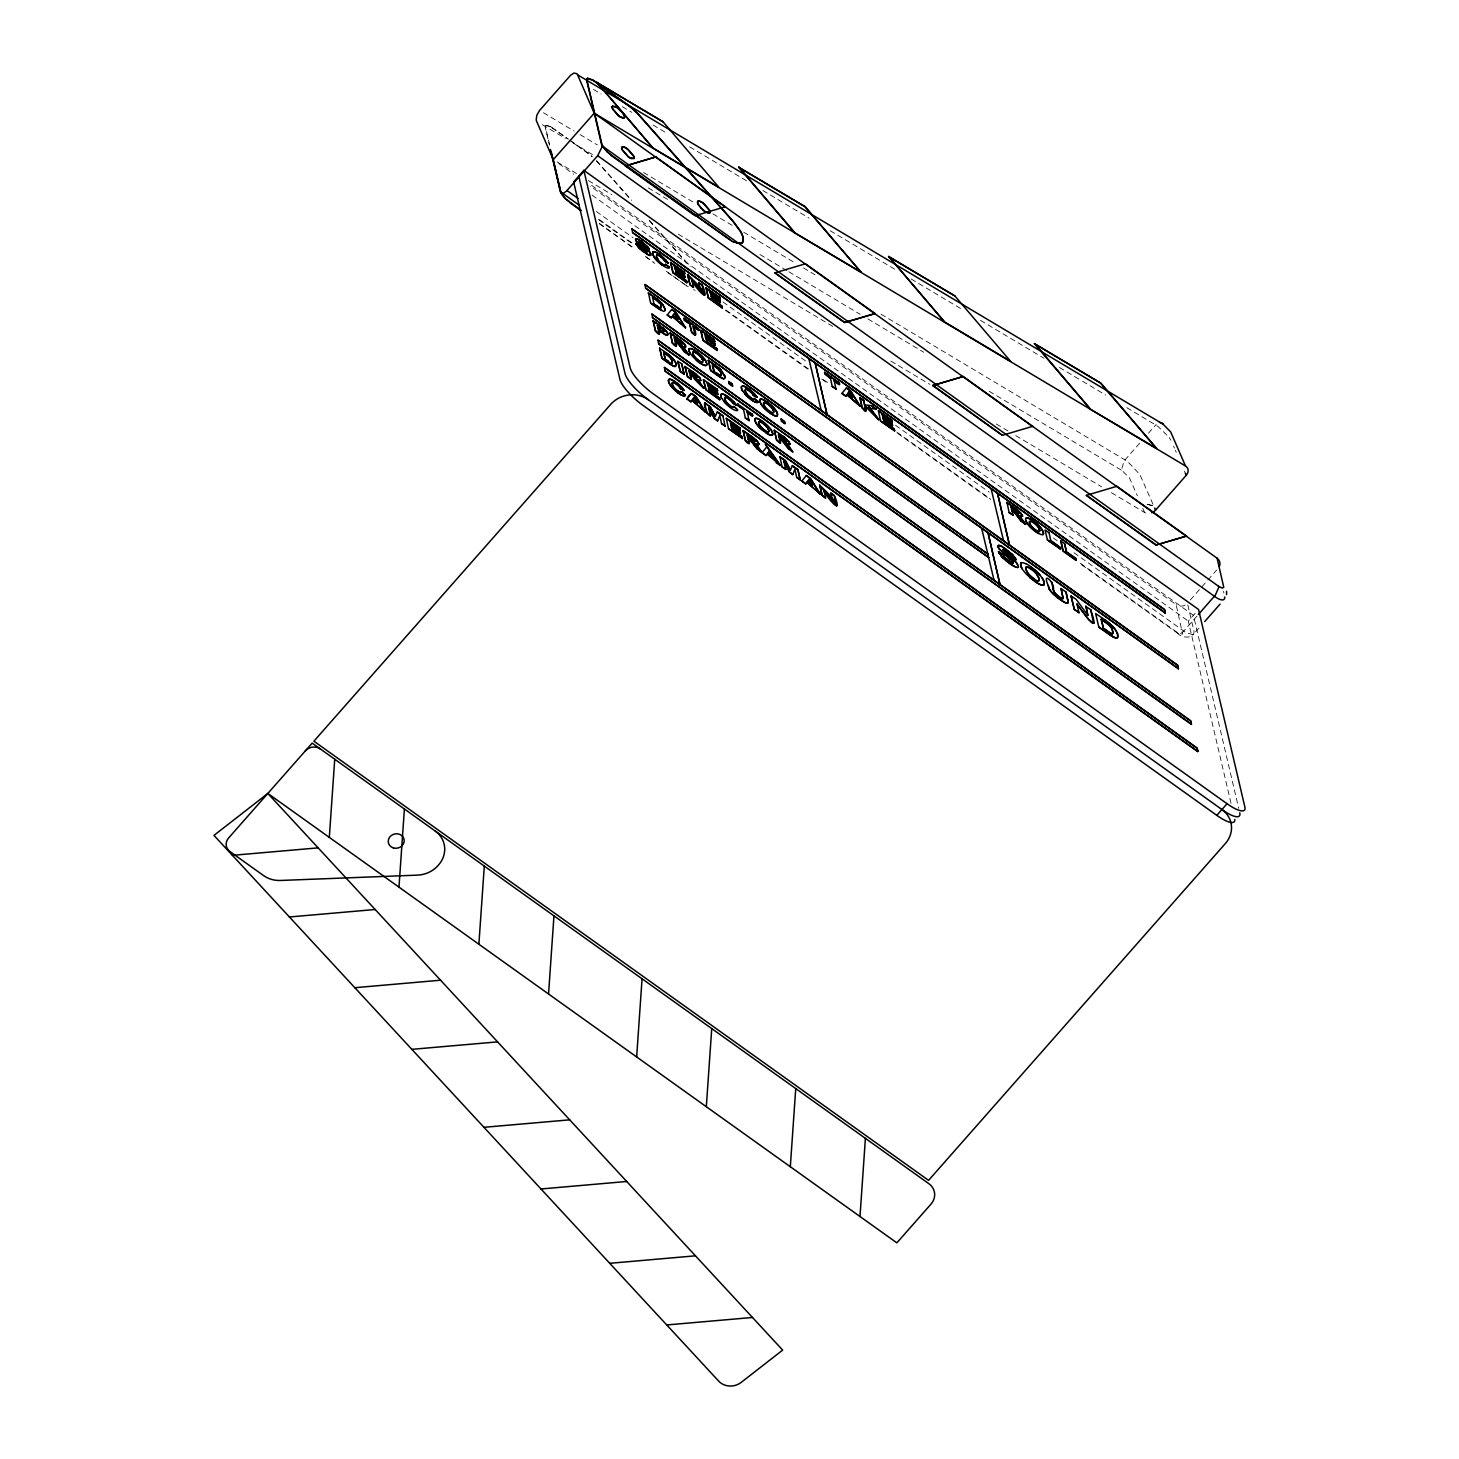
<?xml version="1.0" encoding="UTF-8"?>
<svg xmlns="http://www.w3.org/2000/svg" width="1459" height="1459" viewBox="0 0 1459 1459"><rect width="100%" height="100%" fill="white"/><g stroke="black" fill="none" stroke-linecap="round" stroke-linejoin="round"><path stroke-width="0.75" stroke-dasharray="5 3.75" d="M545.812 125.456L545.283 126.258A16.359 4.413 41.4 0 0 545.319 127.59L549.441 145.116M1139.661 443.189L1124.141 460.916L1121.697 468.996A12.11 5.8 -57.4 0 0 1122.08 470.6L1129.43 477.841L1137.345 495.768M1148.434 433.232L1156.203 424.441M1190.343 599.923L1206.429 581.667M1207.888 580.007L1216.66 570.05M1231.031 803.271L1188.301 621.096L1195.979 612.379M1196.891 616.209L1182.775 632.13L1178.653 634.008L1078.967 562.864M1198.933 628.099L1192.951 634.72L1185.93 632.586L1073.605 552.45M545.94 125.456L550.9 126.641M546.323 125.346L551.648 127.115M1147.121 504.303L1153.722 505.963L1139.898 474.558L1127.497 461.409L878.519 312.7M1147.923 504.413L1153.722 505.963M693.517 289.703L695.159 290.268M593.375 89.4L601.09 93.996M622.264 106.635L631.893 112.379M653.085 125.018L666.562 133.061M689.669 146.848L747.446 181.317M762.856 190.527L809.07 218.102M830.262 230.741L897.668 270.955M911.146 278.997L961.226 308.87M980.484 320.36L1044.042 358.294M1059.435 367.486L1080.627 380.124M1082.56 381.273L1105.667 395.061M1126.84 407.699L1157.917 426.356L1169.024 437.299M543.423 112.744L574.226 131.128M580.007 134.575L597.351 144.915M643.565 172.509L695.56 203.53M712.904 213.871L732.163 225.361M743.707 232.255L795.702 263.277M803.417 267.872L814.961 274.766M542.401 124.708L565.508 138.496M573.223 143.091L592.482 154.581M648.325 187.919L667.584 199.409M760.03 254.559L786.985 270.644M788.918 271.793L860.172 314.323M867.868 318.919L923.729 352.239M989.202 391.304L1122.08 470.6M557.174 161.985L576.688 173.621M588.415 180.606L611.832 194.594M678.18 234.169L834.293 327.327M890.884 361.103L929.912 384.392M996.26 423.967L1007.968 430.952M1015.774 435.621L1101.654 486.85M1111.411 492.668L1144.586 512.474A8.079 6.401 -27.3 0 0 1147.084 513.331M686.314 285.818L688.32 286.785M551.466 127.298L568.299 138.988M686.478 285.617L665.979 271.338M1080.335 563.21L1177.905 632.914L1182.647 634.209L1176.155 604.664L590.348 186.15M570.068 140.246L585.989 151.627A22.377 6.037 41.4 0 1 592.208 156.605M552.195 127.808L568.116 139.17M569.885 140.447L585.807 151.809A22.377 6.037 41.4 0 1 592.044 156.806M591.697 185.402L1193.426 615.297L1238.727 808.432M558.833 163.627L573.679 174.223M592.135 195.178L1188.301 621.096M596.366 211.519L633.078 237.744M723.026 301.995L805.623 361.011M895.552 425.262L989.166 492.139M1053.416 538.043L1057.082 540.651M599.43 219.634L632.476 243.252M726.09 310.129L808.687 369.127M823.368 379.632L828.876 383.553M896.793 432.083L990.406 498.96M598.372 219.525L633.315 244.474M725.287 310.183L810.602 371.133M821.727 379.085L827.289 383.06M897.759 433.396L990.424 499.598M599.521 223.537L634.683 248.668M645.79 256.602L653.194 261.89M666.143 271.137L684.654 284.359M599.339 223.738L634.519 248.851M645.607 256.784L654.872 263.404M596.585 160.745L631.437 200.011M596.403 160.946L631.273 200.211M649.529 220.491L690.235 266.578M649.364 220.692L688.557 265.064M1169.224 437.591L1170.92 440.235M1173.565 446.089L1174.459 448.168M1175.37 450.266L1176.282 452.345M1184.416 471.129L1185.328 473.208M1142.762 508.297L1144.586 512.474M1223.499 591.333L1223.919 593.083M1187.827 605.011L1194.046 631.455C1194.538 639.06 1181.425 638.112 1178.088 633.662A12.274 4.195 -54.5 0 1 1177.614 632.714M549.605 144.915L545.502 127.407A16.359 4.413 41.4 0 1 545.447 126.076M1185.109 605.066A8.043 7.24 -13.2 0 1 1176.155 604.664"/><path stroke-width="1.5" d="M1068.17 601.91L1068.006 601.947A62.263 16.797 41.4 0 0 1067.678 599.977M673.949 387.602L672.325 384.629A22.213 6 41.4 0 1 672.143 383.936L672.508 382.386L672.088 383.206M725.032 400.131L724.795 399.438A22.213 6 41.4 0 1 724.612 398.726L725.251 397.067M725.907 401.736L724.959 399.237A22.213 6 41.4 0 1 724.776 398.544L725.506 397.067A5.526 1.495 41.4 0 1 729.573 399.31A5.526 1.495 41.4 0 1 733.202 403.286L736.485 405.219L733.075 403.213M745.202 389.608L745.731 389.006M665.122 309.855L665.067 309.199M676.228 365.461L675.645 362.416M1111.722 625.71L1109.551 623.358A9.684 2.608 41.4 0 0 1109.114 622.993A27.739 7.477 41.4 0 0 1104.846 619.801L1095.636 613.528L1098.809 627.06L1108.111 633.698A20.207 5.453 41.4 0 0 1112.688 636.744A11.654 3.137 41.4 0 0 1115.661 637.984A14.389 3.885 41.4 0 0 1117.63 637.382L1117.576 633.68M1226.6 594.579L1226.563 591.26M685.329 347.625L685.876 346.914M758.716 444.612L758.771 443.7M758.881 444.43L757.768 445.141M1022.577 515.921L1020.68 516.741M661.365 307.211L660.763 308.196A9.812 2.644 41.4 0 1 656.915 305.788M672.034 363.51L671.924 359.808M696.891 377.644L696.946 376.933M1018.747 513.021L1018.491 513.003M1018.838 513.459L1017.944 513.805M702.673 360.245L701.706 357.82A6.292 1.696 41.4 0 0 693.809 351.801A5.909 1.587 41.4 0 0 693.226 351.783L692.678 352.95A17.526 4.724 41.4 0 0 693.007 353.57L693.919 355.996A6.201 1.678 41.4 0 0 698.66 360.683A6.201 1.678 41.4 0 0 702.6 362.215L702.691 362.142M758.607 422.727L759.154 421.56L758.625 422.909A17.526 4.724 41.4 0 0 758.753 423.548M1029.397 522.158L1029.78 521.264A5.909 1.587 41.4 0 1 1030.273 521.282M1030.2 524.675L1029.726 522.942A17.526 4.724 41.4 0 1 1029.598 522.304L1029.434 521.738M1039.556 529.416A17.672 4.76 41.4 0 1 1039.756 530.255L1039.319 531.587A6.201 1.678 41.4 0 1 1035.379 530.055A6.201 1.678 41.4 0 1 1030.674 525.422L1030.656 524.948M329.315 837.375L334.731 759.227M398.982 887.145L404.398 808.997M478.88 944.228L484.297 866.099M548.548 993.998L553.964 915.869M636.653 1056.936L642.069 978.807M706.32 1106.706L711.737 1028.577M790.322 1166.726L795.739 1088.596M859.989 1216.496L865.406 1138.367M652.556 253.009L653.012 251.951A10.414 2.809 41.4 0 1 654.051 251.623A10.231 2.754 41.4 0 1 657.954 253.191L659.249 254.03A14.535 3.921 41.4 0 1 660.599 254.997M668.569 379.924L668.532 380.835M639.097 242.23L640.154 242.012M1002.661 549.66L1013.276 559.654M706.849 364.276L706.484 365.188A10.341 2.79 41.4 0 1 701.779 364.221L699.536 362.762A16.049 4.322 41.4 0 1 698.059 361.686L696.217 360.227M772.413 434.964L772.759 433.56M772.577 414.794A10.341 2.79 41.4 0 0 777.191 415.888L777.592 414.101A20.773 5.599 41.4 0 0 777.355 413.171L777.246 412.842M1043.568 533.629L1043.203 534.541A10.341 2.79 41.4 0 1 1038.662 533.392L1036.437 531.933A16.049 4.322 41.4 0 1 1034.96 530.857L1032.936 529.599A10.414 2.809 41.4 0 1 1026.862 522.887L1026.005 520.407M644.604 251.149L646.921 252.115L645.918 249.927M700.794 380.361L699.408 380.908M1022.595 516.267L1019.841 516.34M692.678 352.64L693.061 351.893A5.909 1.587 41.4 0 1 693.554 351.911M773.325 410.38L772.504 408.392A6.292 1.696 41.4 0 0 764.607 402.392A5.909 1.587 41.4 0 0 764.042 402.356L763.495 403.541M763.568 402.848L763.513 403.724A17.526 4.724 41.4 0 0 763.641 404.344L763.787 404.781M1030.856 525.24A6.201 1.678 41.4 0 0 1035.543 529.854A6.201 1.678 41.4 0 0 1039.483 531.386L1039.775 530.766M1038.042 580.919A7.86 2.116 41.4 0 0 1038.571 580.901L1039.191 578.238L1036.62 573.752A7.933 2.134 41.4 0 0 1032.625 569.977L1032.261 569.703A10.924 2.936 41.4 0 0 1031.148 568.901L1030.437 568.426A8.006 2.152 41.4 0 0 1026.917 566.822A7.696 2.079 41.4 0 0 1026.425 566.876L1025.659 567.642M664.52 311.004L664.939 310.658M1112.342 633.881L1113.071 632.951M675.043 381.565L673.748 380.726A10.231 2.754 41.4 0 0 669.845 379.139A10.414 2.809 41.4 0 0 668.933 379.358L668.368 381.036A21.429 5.781 41.4 0 0 668.55 381.93L668.66 382.24M726.618 395.79L726.199 395.535A10.231 2.754 41.4 0 0 722.296 393.93A10.414 2.809 41.4 0 0 721.384 394.149L720.801 395.571M721.384 394.149L720.837 395.827A21.429 5.781 41.4 0 0 721.02 396.72M681.827 344.36L681.937 344.105M786.109 441.475L784.231 438.484A12.73 3.429 41.4 0 0 783.374 437.846L782.48 437.518M706.557 365.042L706.849 364.039M765.464 432.539L767.689 433.98A10.341 2.79 41.4 0 0 772.303 435.092L772.595 434.454M675.535 366.519L676.228 365.224M1117.849 637.018L1117.813 637.127A14.389 3.885 41.4 0 1 1115.825 637.784A11.654 3.137 41.4 0 1 1112.816 636.452M758.99 423.566L759.847 425.791A6.328 1.714 41.4 0 0 760.54 426.721A6.201 1.678 41.4 0 0 768.528 431.992L768.984 430.861M1038.826 580.773L1039.355 579.077M1111.886 633.899L1113.071 632.203M656.532 255.106L657.261 254.741M653.14 251.842L652.574 253.519A21.429 5.781 41.4 0 0 652.757 254.413M668.404 380.124L668.806 379.468A10.414 2.809 41.4 0 1 669.663 379.34A10.231 2.754 41.4 0 1 673.566 380.908L674.879 381.747A14.535 3.921 41.4 0 1 676.228 382.714L677.432 383.626A9.483 2.553 41.4 0 1 681.554 387.419A9.794 2.644 41.4 0 1 683.797 390.574M1112.615 633.717L1113.016 631.893M717.664 420.922L714.527 418.35L708.873 407.663L714.345 418.551L717.664 420.922L719.798 415.468L721.548 423.694L725.251 426.028L721.548 423.694M792.802 474.594L789.647 472.023L783.994 461.336L789.483 472.224L792.802 474.594L794.918 469.141L796.687 477.367L800.207 479.883L798 469.543L792.273 465.768L797.836 469.743L800.207 479.883M758.644 422.143L758.862 421.852A5.909 1.587 41.4 0 1 759.464 421.687M764.735 406.167L764.881 406.386A6.201 1.678 41.4 0 0 769.622 411.073A6.201 1.678 41.4 0 0 773.58 412.605L773.835 411.474A17.672 4.76 41.4 0 0 773.653 410.617L773.562 410.398M586.719 79.224L587.558 78.221M742.339 242.887L743.178 237.452A40.414 10.906 41.4 0 0 740.461 231.087L733.184 221.257L637.182 112.854M743.05 242.012L743.269 237.853M700.739 380.525L698.496 380.544M724.521 378.519L724.047 378.793M715.275 416.526L710.387 406.952L704.77 402.939L710.205 407.134L715.275 416.526L717.299 411.894L722.88 415.87L725.087 426.21M790.395 470.199L785.507 460.625L779.726 456.813L785.343 460.807L790.395 470.199L792.438 465.567M721.202 375.419L720.454 375.692M639.097 242.066L640.428 242.158M725.105 378.009L723.865 378.592M741.391 386.69L741.3 387.784A21.429 5.781 41.4 0 0 741.482 388.678L741.701 389.298M773.544 412.642L773.671 411.675M789.72 444.612L787.295 444.065L790.048 443.901L785.051 438.01A26.809 7.24 41.4 0 0 782.006 435.749M685.511 327.691L676.082 312.518L671.778 309.436L667.237 314.962L671.268 317.825L672.362 316.348L685.511 327.691L672.362 316.348M672.854 315.618L674.514 313.338C686.569 328.293 662.951 307.703 677.888 318.901M705.226 411.712C701.159 407.17 693.444 384.173 686.952 398.982L690.964 401.845L692.058 400.368L705.226 411.712L692.058 400.368M692.551 399.62L694.229 397.34C706.284 412.295 682.666 391.705 697.603 402.903M766.613 447.111L762.072 452.655L766.103 455.518L767.179 454.041L780.346 465.385C764.735 442.405 756.236 432.283 780.182 465.585M767.689 453.293L769.349 451.013C781.404 465.968 757.786 445.378 772.723 456.576M847.515 394.076L849.174 391.796L852.548 397.359L847.515 394.076L849.174 391.796M860.172 406.167L850.743 390.994L846.439 387.912L841.898 393.438L845.928 396.301L847.004 394.824L860.172 406.167L847.004 394.824M820.067 493.762L810.657 478.588L806.335 475.506L801.812 481.032L805.824 483.896L806.918 482.418L820.067 493.762L806.918 482.418M807.411 481.671L809.07 479.391C821.125 494.364 797.508 473.756 812.444 484.953M612.525 106.106L612.087 106.762A12.292 3.319 41.4 0 0 612.634 109.078L618.142 115.498A6.511 1.751 41.4 0 0 620.367 117.103L624.142 117.942M634.118 158.502L631.054 158.612M697.931 201.178L697.511 201.834A12.292 3.319 41.4 0 0 698.059 204.169L698.332 204.698M709.603 213.069L710.041 212.412A12.292 3.319 41.4 0 0 709.493 210.078L704.004 203.658A6.511 1.751 41.4 0 0 701.761 202.071L699.499 201.269M686.952 398.982L691.475 393.438M706.648 364.987L706.375 365.297A10.341 2.79 41.4 0 1 701.943 364.02L699.718 362.562A16.049 4.322 41.4 0 1 698.241 361.504L696.381 360.026A10.414 2.809 41.4 0 1 690.308 353.333L689.779 352.33M1043.878 584.895L1044.042 581.339L1042.2 577.709M1219.286 566.639A8.043 7.24 -13.2 0 0 1217.098 558.195L594.214 113.2L577.563 74.81A12.11 5.8 -57.4 0 0 576.761 73.661L573.989 73.059L570.743 75.102L539.575 110.446L536.821 115.225L536.219 119.656A12.11 5.8 -57.4 0 0 536.62 121.261L553.271 159.651L560.894 192.096A12.274 4.195 -54.5 0 0 561.368 193.044L563.557 193.245L566.53 191.038L597.698 155.694L601.91 147.031A12.274 4.195 -54.5 0 0 601.819 145.645L586.773 80.555M652.738 147.815L596.95 82.379L663.079 121.826L718.868 187.281L652.738 147.815L596.95 82.379M553.271 159.651L594.214 113.2L1185.51 466.005A8.079 6.401 -27.3 0 1 1186.258 475.306M583.855 170.338L630.197 367.869A26.791 7.222 41.4 0 0 653.34 393.875L1227.055 803.727A26.791 7.222 41.4 0 0 1244.874 807.028L1198.55 609.479L583.855 170.338L573.624 181.956L619.966 379.486A26.791 7.222 41.4 0 0 643.109 405.474L1216.806 815.344A26.791 7.222 41.4 0 0 1234.788 819.447M663.079 121.826L596.786 82.561M725.524 206.686L695.013 215.75L625.364 165.979L655.857 156.915L725.342 206.886M655.857 156.915L625.364 165.979M631.929 228.935L1164.483 609.716L1165.285 613.127L1164.665 609.534L631.929 228.935L632.568 232.528L1165.285 613.127M632.568 232.528L1165.449 612.926M636.106 244.018L640.683 247.446A3.939 1.058 41.4 0 0 641.468 248.322L643.547 250.091A9.246 2.499 41.4 0 0 644.769 250.948L646.866 251.951M645.589 247.246L649.383 249.598L645.644 246.826M738.765 167.293L805.076 206.558L860.865 272.012L804.912 206.74L738.765 167.293L794.553 232.747L860.865 272.012M644.987 284.56L1177.541 665.359L1178.325 668.751L1177.705 665.158L644.987 284.56L645.607 288.171L1178.325 668.751M665.505 264.316L669.353 267.271L665.505 264.316A6.274 1.696 41.4 0 1 661.967 263.769M645.607 288.171L1178.507 668.569M668.058 263.094L664.647 261.07L668.058 263.094A9.794 2.644 41.4 0 0 665.796 259.903M686.861 282.681L686.459 280.967L676.338 273.727L675.864 270.772L676.502 273.544L686.642 280.785L686.861 282.681L672.982 272.76L670.593 262.602L684.307 272.085C688.666 280.566 658.775 252.991 684.709 273.781M655.182 297.581L648.252 292.931L655 297.764A18.347 4.942 41.4 0 1 658.538 300.426L661.018 302.797M675.462 269.058L684.563 275.569L684.8 277.465L684.399 275.769L675.28 269.258L674.915 266.796M672.982 272.76L670.775 262.401M654.234 298.311L652.392 297.326L655.273 299.077A18 4.851 41.4 0 1 657.298 300.572L657.827 301.028M650.623 303.089L657.754 307.867A15.155 4.085 41.4 0 0 661.201 310.147A15.155 4.085 41.4 0 1 657.59 308.031L650.623 303.089L648.416 292.748M656.751 306.043L653.979 304.074L656.915 305.861M684.545 273.982L684.307 272.085M651.899 314.086L987.925 554.146L651.899 314.086L652.538 317.679L988.728 557.557L652.538 317.679M687.554 274.711C703.22 288.517 710.478 301.666 687.554 274.711L689.943 284.87L693.463 287.387L690.107 284.669L687.736 274.529M659.249 333.819C655.839 321.637 663.863 341.169 655.492 331.138L653.121 320.98L659.213 325.029M704.679 295.083C670.374 252.17 716.296 319.102 702.29 284.924L698.606 282.608L702.126 285.125L704.515 295.283M664.009 330.646L664.046 331.758L662.258 331.284A21.155 5.708 41.4 0 1 659.96 329.698L657.954 328.275L657.444 325.175L658.118 328.074L660.143 329.515M671.778 309.436L675.918 312.7L685.347 327.892M667.237 314.962L671.268 317.825M655.492 331.138L653.285 320.798M674.514 313.338L677.724 319.083M658.027 340.202L1190.58 720.983L1191.383 724.394L1190.745 720.782L658.027 340.202L658.647 343.795L1191.383 724.394M664.684 334.056L664.52 334.257A28.232 7.623 41.4 0 1 661.055 331.886L658.52 329.789M722.26 307.958L721.877 306.262L711.737 299.022L711.263 296.049L711.901 298.821L722.041 306.062L722.26 307.958L708.381 298.037L705.992 287.897L719.706 297.381C724.065 305.861 694.174 278.268 720.108 299.077M658.647 343.795L1191.547 724.193M676.21 345.947C672.471 333.071 681.043 353.279 672.453 343.266L670.246 332.907L677.997 338.452A26.809 7.24 41.4 0 1 681.043 340.713L682.648 342.409M684.034 318.19L698.332 328.713L698.733 330.427L698.496 328.53L684.034 318.19L684.271 320.086L689.615 323.916L691.602 332.36C702.381 344.251 687.736 311.405 695.359 335.041M675.298 366.41L674.496 366.537A8.754 2.353 41.4 0 1 672.271 365.571A15.155 4.085 41.4 0 1 668.842 363.346L661.894 358.385L659.687 348.044L662.058 358.203L669.024 363.163A15.155 4.085 41.4 0 0 672.471 365.443A8.754 2.353 41.4 0 0 674.696 366.391L674.66 366.337M684.271 320.086L689.797 323.716L691.767 332.178L695.524 334.859M710.861 294.353C731.196 306.809 711.773 300.299 710.332 292.074M708.381 298.037L706.174 287.697M677.541 342.008L674.842 340.075L674.24 337.485L677.797 339.71M671.724 363.729A9.812 2.644 41.4 0 1 668.021 361.285L665.249 359.37L663.663 352.622L666.544 354.373M674.842 340.075L674.405 337.303M672.453 343.266L670.246 332.907M681.7 343.485L679.949 341.278L680.605 342.19M665.249 359.37L663.827 352.421M719.944 299.277L719.706 297.381M681.864 345.838A16.961 4.578 41.4 0 1 685.766 350.452L688.849 354.975L685.602 350.652A16.961 4.578 41.4 0 0 681.7 346.038L683.286 346.768M711.08 296.25L720.363 302.56L711.263 296.049M664.41 367.449L1196.982 748.23L1197.948 751.44L1197.146 748.029L664.41 367.449L665.049 371.042L1197.766 751.64M665.049 371.042L1197.948 751.44M688.849 354.975L684.453 351.82L680.386 346.13M677.833 361.321L680.386 371.297L683.979 374.161L680.222 371.48L677.833 361.321L681.754 363.82L684.143 373.978M705.044 334.622L714.837 341.607L705.044 334.622L705.408 337.084L714.691 343.394L705.408 337.084M681.754 363.82L683.979 374.161M703.274 340.385L717.153 350.306L703.092 340.585L700.885 330.226L714.436 339.911L714.673 341.807M705.974 338.597L715.092 345.09L705.974 338.597L706.466 341.552L716.752 348.61L706.466 341.552M685 366.446L687.554 376.404L691.147 379.285L687.39 376.604L685 366.446L692.916 371.79A26.809 7.24 41.4 0 1 695.979 374.051L699.408 377.79M714.436 339.911L700.721 330.427L703.092 340.585M774.93 272.851L844.761 322.421L875.09 313.557L805.423 263.787L774.93 272.851L844.597 322.603L875.09 313.557M692.478 375.364L689.76 373.431L689.159 370.841L692.186 372.683M689.76 373.431L689.341 370.641M691.147 379.285L690.162 375.072L691.074 375.401A6.201 1.678 41.4 0 1 694.484 378.228A21.976 5.927 41.4 0 1 695.159 379.285L703.785 388.313L695.141 379.668A21.976 5.927 41.4 0 0 694.137 378.428M680.441 388.605L684.016 390.428L680.441 388.605A5.526 1.495 41.4 0 0 676.958 384.72A5.526 1.495 41.4 0 0 673.018 382.586M693.444 373.905L693.973 374.27A12.73 3.429 41.4 0 1 694.703 374.817L696.18 376.203M723.336 378.775A8.754 2.353 41.4 0 1 721.074 377.772A15.155 4.085 41.4 0 1 717.664 375.528L710.715 370.586L708.326 360.428L715.257 365.06M681.462 391.65L684.964 394.988L681.462 391.65A6.274 1.696 41.4 0 1 677.943 391.103M714.071 371.571C711.664 355.121 711.244 372.61 717.007 373.358M710.715 370.586L708.49 360.245M703.439 379.632L705.992 389.589L719.725 399.693L705.828 389.772L703.439 379.632L717.171 389.115C721.512 397.596 691.621 370.002 717.554 390.811M694.229 397.34L697.42 403.103M690.964 401.845L687.116 398.781M705.044 411.912L695.797 396.52M708.308 386.088C728.643 398.544 709.238 392.033 707.779 383.826M708.527 387.985L717.81 394.295L708.527 387.985L709.183 390.757L719.323 397.997L719.725 399.693M709.183 390.757L708.709 387.784M717.171 389.115L717.39 391.012M732.564 386.197L729.026 383.681L728.752 381.528L732.272 384.045L732.728 385.997L729.208 383.48L728.752 381.528M719.323 397.997L709.348 390.574M732.272 384.045L728.57 381.729M708.873 407.663C714.874 425.864 702.709 409.049 704.77 402.939M717.299 411.894L722.88 415.87M733.932 406.441L737.433 409.778L733.932 406.441A6.274 1.696 41.4 0 1 730.394 405.894M743.525 409.359L737.999 405.73L737.762 403.833L738.163 405.529L743.525 409.359L745.33 418.003L749.251 420.484L745.33 418.003M726.29 418.314L739.841 427.979L726.29 418.314L728.497 428.654L742.558 438.393L728.497 428.654M730.448 422.691L740.224 429.694L730.448 422.691L730.795 425.153L740.479 433.177L740.078 431.463L730.795 425.153M754.23 398.581L758.078 401.535L754.23 398.581A6.274 1.696 41.4 0 1 750.692 398.033M756.947 397.176L753.373 395.353L756.947 397.176A9.794 2.644 41.4 0 0 754.686 393.966A9.483 2.553 41.4 0 0 750.528 390.173M740.479 433.177L731.196 426.867L740.315 433.359M742.157 436.679L731.853 429.639L742.157 436.679L742.376 438.575M752.625 415.851C738.491 404.325 755.634 421.25 752.224 414.155L737.597 404.015M944.502 321.91L888.713 256.456L954.843 295.922L1010.631 361.376L944.502 321.91L888.713 256.456M752.224 414.155L752.443 416.052M743.069 430.624L751.002 435.967A26.809 7.24 41.4 0 1 754.048 438.229L755.798 440.071L753.884 438.43A26.809 7.24 41.4 0 0 750.82 436.168L743.069 430.624L745.458 440.782C754.048 450.795 745.476 430.587 749.215 443.463M808.778 358.422L821.198 410.453M750.546 439.524L747.847 437.591L747.227 435.001L750.783 437.226M747.847 437.591L747.409 434.818M745.458 440.782L743.251 430.423M751.695 438.211L752.042 438.448A12.73 3.429 41.4 0 1 752.771 438.995L755.105 441.42M755.288 443.718L756.929 444.612M781.112 418.934L784.924 423.602L784.632 421.45L781.112 418.934L781.404 421.086L784.924 423.602M781.404 421.086L785.088 423.42M824.663 372.355L830.244 378.063L824.9 374.252L824.663 372.355L839.126 382.677C842.536 389.772 825.393 372.847 839.527 384.392M758.954 448.223C766.176 457.287 755.014 447.329 753.227 443.445A21.976 5.927 41.4 0 0 752.388 442.405A6.201 1.678 41.4 0 0 748.978 439.779L748.23 439.232M774.255 430.204L776.808 440.162L780.383 443.044L776.626 440.363L774.255 430.204L782.17 435.548A26.809 7.24 41.4 0 1 785.216 437.809M762.072 452.655L766.103 455.518M785.909 441.639L784.231 440.873A31.405 8.48 41.4 0 1 782.352 439.56C778.668 439.341 776.68 430.715 781.714 436.642M780.383 443.044L779.398 438.812L780.31 439.159A6.201 1.678 41.4 0 1 783.72 441.968M769.349 451.013L772.559 456.776M767.179 454.041L774.237 459.074M783.209 438.047A12.73 3.429 41.4 0 1 783.939 438.575L784.231 438.484M832.232 386.526L836.153 389.006L832.232 386.526L830.408 377.881M790.34 448.515L789.775 447.767A16.961 4.578 41.4 0 0 785.872 443.135L786.182 443.135M839.344 384.574L839.126 382.677M776.152 462.704L780.346 465.385M788.79 448.734C798.438 456.284 786 447.256 784.395 443.044A21.976 5.927 41.4 0 0 783.556 442.004M846.439 387.912L850.579 391.176L860.008 406.368M841.898 393.438L846.092 396.118M782.115 466.953L785.817 469.287L782.115 466.953L779.908 456.612M865.917 410.599C862.47 397.322 870.476 419.517 862.16 407.918L859.953 397.559L863.71 400.24L864.585 404.891L871.224 405.602L876.166 409.158L871.224 405.602M954.843 295.922L888.549 256.656M864.585 404.891L863.71 400.24M796.687 477.367L800.389 479.701M862.16 407.918L859.953 397.559M806.335 475.506L810.474 478.771L819.903 493.963M801.812 481.032L805.824 483.896M878.902 419.554C861.503 401.736 862.761 403.742 878.719 419.736C868.105 405.493 862.433 398.052 878.719 419.736M809.07 479.391L812.28 485.154M878.391 410.745L891.941 420.411L878.391 410.745L880.598 421.086L894.659 430.806L880.598 421.086M819.684 485.355C835.332 499.16 842.609 512.31 819.684 485.355L822.074 495.513L825.593 498.03L822.238 495.312L819.849 485.154M892.343 422.125C866.409 401.316 896.3 428.891 891.941 420.411M892.416 425.791L892.014 424.095L882.914 417.584L892.197 423.894C895.771 431.481 869.126 407.006 892.58 425.609M884.136 421.87C907.006 435.785 884.738 428.326 883.479 419.098M836.809 505.726C802.505 462.795 848.427 529.745 834.42 495.568L830.718 493.233L834.256 495.75L836.627 505.908M1032.863 426.265L1002.369 435.329L932.702 385.559L963.195 376.495L1032.68 426.466M963.195 376.495L932.702 385.559M1034.431 343.686L1100.724 382.969L1156.513 448.405L1100.56 383.152L1034.431 343.686L1090.201 409.14L1156.513 448.405M1002.369 435.329L932.866 385.358M991.117 488.71L1003.537 540.742M981.633 528.231L994.053 580.263M1017.762 510.066A26.809 7.24 41.4 0 0 1014.716 507.823L1006.801 502.461L1014.534 508.006A26.809 7.24 41.4 0 1 1017.598 510.267L1021.975 514.991M1018.4 513.696L1016.777 513.13A31.405 8.48 41.4 0 1 1014.899 511.817L1011.561 509.446L1011.123 506.656L1015.19 509.574M1011.561 509.446L1015.063 511.635A31.405 8.48 41.4 0 0 1016.941 512.948L1017.926 513.532M1009.172 512.62L1013.111 515.118L1009.172 512.62L1006.965 502.279M1016.266 514.243A6.201 1.678 41.4 0 0 1012.856 511.434L1012.108 510.887L1012.692 511.617A6.201 1.678 41.4 0 1 1016.084 514.425M1014.589 509.446L1015.756 510.303A12.73 3.429 41.4 0 1 1016.485 510.832L1018.546 512.583M1018.583 515.209A16.961 4.578 41.4 0 1 1022.485 519.823L1025.568 524.328L1022.321 520.024A16.961 4.578 41.4 0 0 1018.418 515.41L1018.437 515.209M1025.568 524.328L1021.172 521.191L1016.941 515.301A21.976 5.927 41.4 0 0 1016.102 514.261M998.649 552.323L1003.19 554.584L1004.704 556.973A5.252 1.423 41.4 0 0 1005.762 558.122L1008.516 560.475A12.329 3.319 41.4 0 0 1010.157 561.642M1004.521 557.156L1003.19 554.584M1011.452 556.426L1016.303 559.818L1011.306 556.116M1048.82 532.608L1045.063 529.927L1047.416 539.958L1060.565 549.022L1060.164 547.326L1050.954 540.742L1060 547.508L1060.401 549.222M1086.371 495.349L1156.203 544.918L1186.532 536.055L1116.864 486.285L1086.371 495.349L1156.039 545.119L1186.532 536.055M1047.416 539.958L1060.565 549.022M1060.657 541.07L1064.596 543.55L1066.547 551.885L1075.757 558.469L1076.158 560.165L1063.192 550.9L1060.839 540.87L1063.009 551.083L1075.994 560.365M1064.596 543.55L1066.383 552.067L1075.757 558.469M1049.295 589.181A45.612 12.31 41.4 0 1 1048.237 585.679C1041.361 569.794 1055.477 583.381 1053.252 589.582M1062.736 596.64L1061.058 588.506L1066.055 592.08L1067.696 599.977M1066.055 592.08L1067.569 599.394M1071.052 595.965L1074.389 609.315L1079.095 612.671L1074.225 609.497L1071.052 595.965L1076.14 599.284L1087.849 615.351L1085.952 606.287L1087.849 615.351M1151.789 512.747A8.079 6.401 -27.3 0 0 1155.546 510.158L1186.24 475.306L1185.328 473.208M1093.831 623.194L1088.761 619.564L1076.888 604.135C1082.815 611.157 1101.344 640.191 1090.657 609.643L1085.77 606.488M1090.657 609.643L1093.648 623.376M1107.399 630.999L1103.296 628.373L1101.18 619.382L1104.955 621.771A27.776 7.496 41.4 0 1 1107.363 623.558A7.058 1.897 41.4 0 1 1112.013 628.72L1112.798 631.747M1098.809 627.06L1108.275 633.516M1198.35 614.549L1215.347 595.163L1218.63 587.649A12.274 4.195 -54.5 0 0 1218.557 586.263L601.819 145.645M1204.696 621.57L1220.034 604.154M1216.806 815.344L1227.055 803.727M639.407 241.975L647.76 250.182A6.657 1.787 41.4 0 1 649.674 252.316L649.875 252.608M267.836 793.459L213.962 835.387L718.722 1381.162A16.067 14.481 -13.2 0 0 741.227 1382.366L782.662 1350.104L267.836 793.459L896.866 1242.849L930.988 1204.131A16.067 14.481 -13.2 0 0 928.927 1183.741L312.19 743.123L228.607 837.977A10.724 9.648 -13.2 0 0 229.993 851.582L263.587 875.582A26.791 24.128 -13.2 0 0 280.547 880.47L417.475 875.126A26.791 24.128 -13.2 0 0 438.065 865.515L438.557 864.95A26.791 24.128 -13.2 0 0 435.129 830.955M622.355 146.867L621.698 147.669A12.292 3.319 41.4 0 0 622.245 150.003L627.899 156.222A6.511 1.751 41.4 0 0 630.142 157.827L630.689 158.137M741.573 243.379L742.503 242.705M650.75 255.143L650.295 255.453A6.638 1.787 41.4 0 1 649.109 255.27L647.285 254.377M998.211 545.648L998.74 545.319A8.097 2.188 41.4 0 1 999.816 545.429L1000.965 545.867M1026.115 567.113L1026.425 566.876A7.696 2.079 41.4 0 1 1026.771 567.04A8.006 2.152 41.4 0 1 1030.273 568.609L1030.984 569.083A10.924 2.936 41.4 0 1 1032.097 569.885L1032.443 570.159A7.933 2.134 41.4 0 1 1036.474 573.952M587.393 78.421L593.083 80.081L627.425 104.592A22.377 6.037 41.4 0 1 635.431 111.194L733.02 221.44L740.278 231.288A40.414 10.906 41.4 0 1 742.996 237.635M612.598 106.16L615.807 106.671M698.004 201.233L699.208 200.977M709.548 213.014L705.773 212.175A6.511 1.751 41.4 0 1 703.548 210.588L699.262 205.664M741.756 243.179L736.594 243.234M1017.561 567.569L1018.127 567.223A9.319 2.517 41.4 0 0 1018.382 566.037M636.197 238.711L635.887 238.948A6.31 1.696 41.4 0 0 635.595 239.805A6.93 1.86 41.4 0 0 635.832 240.461A6.11 1.641 41.4 0 0 636.562 241.647L637.729 243.051M998.558 545.502L998.375 545.557A8.335 2.243 41.4 0 0 998.138 546.523A9.228 2.499 41.4 0 0 998.467 547.399A8.134 2.188 41.4 0 0 999.433 548.967L1007.531 556.718M1013.348 562.317A3.611 0.967 41.4 0 1 1013.385 562.736L1013.075 563.101M1003.391 549.459L1006.765 553.8M1159.449 422.399L1162.221 422.982A12.11 5.8 -57.4 0 1 1163.024 424.131L1170.683 431.919L1185.51 466.005M720.746 375.711L720.691 375.729A9.812 2.644 41.4 0 1 717.007 373.285M232.4 855.339L318.153 847.861M289.411 916.981L375.164 909.504M354.829 987.707L440.563 980.211M411.839 1049.349L497.592 1041.872M483.95 1127.315L569.703 1119.837M540.961 1188.976L626.713 1181.48M609.716 1263.312L695.469 1255.816M666.745 1324.954L752.479 1317.477M587.776 78.312L592.919 80.263L627.261 104.774M622.993 146.757L621.789 147.414A12.292 3.319 41.4 0 0 622.409 149.803L627.315 155.73M622.482 146.976L623.394 146.812M698.806 200.923L697.676 201.634A12.292 3.319 41.4 0 0 698.223 203.968L698.679 205.263M708.727 213.324L709.876 212.613A12.292 3.319 41.4 0 0 709.329 210.278L703.822 203.859A6.511 1.751 41.4 0 0 701.597 202.254L700.502 201.67M740.789 243.471L733.239 241.92M685.037 347.661L683.56 347.187M1003.099 549.386L1005.142 550.371M663.626 311.296L663.498 311.278A8.754 2.353 41.4 0 1 661.164 310.092M622.92 118.197L624.634 117.34A12.292 3.319 41.4 0 0 624.087 115.006L623.449 113.911M757.951 444.959L756.966 444.886M1112.068 633.698L1110.627 633.407M865.205 407.517L867.923 407.754M870.002 408.338L876.166 409.158M681.59 344.306L680.058 343.759A31.405 8.48 41.4 0 1 678.18 342.464L677.87 342.245M785.69 441.639L784.796 441.238M754.412 442.022L753.501 441.566M623.23 147.012L624.853 147.304M699.043 201.16L700.156 201.251M708.509 213.087L705.955 211.993A6.511 1.751 41.4 0 1 703.712 210.388L701.907 208.765M684.8 347.406L681.554 346.038M757.805 444.922L755.379 444.065M1111.886 633.662L1110.08 633.097M754.522 441.803L753.063 441.275A31.405 8.48 41.4 0 1 751.166 439.961L748.011 437.39M999.652 545.63L1002.406 546.614M622.646 117.887L620.549 116.902A6.511 1.751 41.4 0 1 618.306 115.316L612.816 108.896A12.292 3.319 41.4 0 1 612.269 106.562L616.355 106.981A6.511 1.751 41.4 0 1 618.598 108.586M623.686 147.104L625.4 147.578M699.408 380.653L697.821 380.179M681.408 344.251L680.222 343.576A31.405 8.48 41.4 0 1 678.344 342.263L675.006 339.892M1015.993 567.332L1012.345 565.399M663.407 331.631L662.422 331.102M735.135 242.468L731.433 241.009M1012.199 562.773L1010.467 562.134M1003.5 549.769L1006.072 550.991M1020.643 516.45L1018.838 515.756M1011.871 562.627L1009.993 561.824A12.329 3.319 41.4 0 1 1008.351 560.675L1005.579 558.323M638.586 239.477L637.291 238.875A6.11 1.641 41.4 0 0 636.744 241.465L645.079 249.161A7.313 1.97 41.4 0 1 645.717 249.726L646.848 251.367M1001.257 546.286L1006.053 549.003M787.459 443.883L786.292 443.5M1110.664 633.133L1109.114 632.495M640.246 242.34L642.106 243.234M1019.768 516.012L1018.564 515.592M787.222 443.755L785.726 443.135M625.236 147.778L625.947 147.906A6.511 1.751 41.4 0 1 628.191 149.493L633.68 155.931A12.292 3.319 41.4 0 1 634.227 158.247L629.978 158.01A6.511 1.751 41.4 0 1 627.735 156.423M731.616 240.808L611.193 155.548L603.898 147.888M697.749 379.851L696.49 379.376L697.493 379.705M638.787 239.878L640.702 240.79M1038.48 533.556L1036.255 532.134A16.049 4.322 41.4 0 1 1034.778 531.058L1033.373 529.964M577.563 74.81L1163.17 424.222M640.537 242.504L645.206 246.553M639.79 240.188L637.109 239.075A6.11 1.641 41.4 0 0 636.033 239.021M742.777 385.887A10.231 2.754 41.4 0 1 746.68 387.474L747.975 388.295A14.535 3.921 41.4 0 1 749.324 389.261L750.145 389.863M746.516 387.675L747.81 388.495A14.535 3.921 41.4 0 1 749.16 389.444L750.528 390.173M1002.771 547.125L1013.002 555.222M1036.601 582.725L1038.261 583.709A13.66 3.684 41.4 0 0 1043.696 585.023L1044.17 581.758M647.012 253.921L645.516 252.954A19.459 5.252 41.4 0 1 643.547 251.55L639.826 248.814A7.24 1.951 41.4 0 1 638.221 247.136L636.817 244.838M1109.88 632.677L1107.709 631.528M729.774 239.75L608.239 152.794M784.851 440.965L784.395 440.673A31.405 8.48 41.4 0 1 782.516 439.36L779.179 436.989M771.902 414.064L770.352 413.353A16.049 4.322 41.4 0 1 768.875 412.277L767.926 411.547M695.159 377.224L696.198 377.534L694.995 377.115A31.405 8.48 41.4 0 1 693.098 375.802L689.943 373.23M726.892 396.246L727.33 396.556A14.535 3.921 41.4 0 1 728.679 397.505L729.883 398.416M753.391 441.202L753.227 441.092A31.405 8.48 41.4 0 1 751.349 439.779L750.71 439.341M640.063 240.662L641.194 241.118M1036.164 582.159L1029.744 577.636M770.826 413.663L772.741 414.575A10.341 2.79 41.4 0 0 777.355 415.687M635.905 243.525L640.519 247.647A3.939 1.058 41.4 0 0 641.303 248.522L643.364 250.273M645.352 253.155L649.273 255.088A6.638 1.787 41.4 0 0 650.459 255.252L650.623 255.216A6.985 1.878 41.4 0 0 650.769 254.45L650.678 253.501M998.375 551.666L1003.026 554.785M1011.853 564.779L1011.16 564.305A25.952 7.003 41.4 0 1 1008.534 562.444L1003.792 558.523A9.666 2.608 41.4 0 1 1001.64 556.298L1001.038 555.569M1005.433 550.864L1008.99 553.581M1108.731 631.929L1107.49 631.364M1034.759 581.503L1038.425 583.527A13.66 3.684 41.4 0 0 1043.878 584.84M641.012 241.319L642.525 242.085M1218.557 586.263L1222.131 588.068L1223.773 587.339L1217.098 558.195M597.698 155.694L1214.435 596.293C1216.733 598.263 1225.068 603.096 1224.812 596.986M670.593 262.602L684.143 272.268M705.992 287.897L719.542 297.563M824.499 372.537L838.943 382.878M859.789 397.76L863.546 400.441M1010.941 506.857L1014.333 509.282M567.004 190.527L578.019 198.406M675.864 270.772L684.964 277.265M675.681 270.955L684.8 277.465M847.679 393.894L852.548 397.359M560.894 192.096L579.241 205.227M1021.336 520.991L1025.732 524.146M673.146 272.559L687.043 282.481M708.545 297.855L722.442 307.776M862.342 407.718L866.099 410.398M581.01 210.315L566.001 199.062M569.739 202.582L580.846 210.515M693.554 326.397L698.897 330.226M693.372 326.597L698.733 330.427M1101.18 619.382L1104.791 621.972A27.776 7.496 41.4 0 1 1107.199 623.741L1107.527 623.686A7.058 1.897 41.4 0 1 1111.831 628.902L1112.706 631.364M1107.162 630.817L1103.46 628.191L1101.344 619.181M653.121 320.98L660.398 325.868M670.082 333.108L677.833 338.634M708.326 360.428L715.092 365.261M657.279 325.375L661.802 328.348M712.484 364.823L714.855 366.209M660.909 331.485L661.219 331.704A28.232 7.623 41.4 0 0 664.702 334.093A7.423 2.006 41.4 0 0 666.289 331.12M675.225 341.716L675.973 342.245A6.201 1.678 41.4 0 1 679.383 345.072M658.356 329.971L660.745 331.685M655.675 330.956L659.432 333.637M672.635 343.066L676.392 345.747M684.618 351.637L689.031 354.774M710.88 370.385L717.846 375.364M659.504 348.227L666.435 352.877A18.347 4.942 41.4 0 1 669.973 355.54L671.942 357.729M663.663 352.622L666.38 354.555A18 4.851 41.4 0 1 668.404 356.069L669.043 356.616M689.159 370.841L692.715 373.066M692.642 375.164L693.28 375.62A31.405 8.48 41.4 0 0 695.159 376.914M779.398 438.812L780.146 439.36A6.201 1.678 41.4 0 1 783.556 442.168M665.413 359.169L668.186 361.157M691.311 393.638L695.633 396.72M747.227 435.001L751.257 437.572M748.394 439.031L749.142 439.56A6.201 1.678 41.4 0 1 752.552 442.387M707.159 413.098L710.679 415.614M745.622 440.582L749.379 443.262M757.622 449.153L762.017 452.29M578.749 176.138L625.072 373.686A26.791 7.222 41.4 0 0 648.234 399.675L1221.931 809.544A26.791 7.222 41.4 0 0 1239.767 812.827M659.049 326.652L661.201 327.892M677.085 339.528L678.034 339.892M714.144 366.008L715.366 366.556A18 4.851 41.4 0 1 717.39 368.069L717.773 368.416M677.614 339.911L678.69 340.366M781.532 436.825L783.209 437.718M750.619 437.426L751.677 437.864M654.343 298.712L655.109 299.259A18 4.851 41.4 0 1 657.134 300.773M659.45 325.521L660.216 326.068A41.271 11.125 41.4 0 1 662.35 327.618L663.626 328.311A6.42 1.733 41.4 0 1 666.489 331.175M678.088 340.257L679.055 340.622M782.443 437.153L778.413 434.6L779.015 437.189M693.025 373.595L694.137 374.088A12.73 3.429 41.4 0 1 694.867 374.635M1015.391 509.72L1015.92 510.103A12.73 3.429 41.4 0 1 1016.668 510.65M678.508 340.549L679.201 340.731A12.73 3.429 41.4 0 1 679.949 341.278M751.312 437.919L752.206 438.247A12.73 3.429 41.4 0 1 752.935 438.794M1034.267 580.846L1029.908 577.436A13.642 3.684 41.4 0 1 1022.978 569.94M714.946 366.574L715.184 366.756A18 4.851 41.4 0 1 717.208 368.27L719.323 370.294M1006.418 551.538L1008.625 553.253M641.522 241.665L647.322 246.717A6.784 1.824 41.4 0 1 648.416 248.139L648.69 248.577M661.018 255.289L660.435 255.179A14.535 3.921 41.4 0 0 659.085 254.231L657.79 253.392A10.231 2.754 41.4 0 0 653.869 251.805A10.414 2.809 41.4 0 0 652.975 252.024M1031.404 567.423L1035.069 570.341A13.678 3.684 41.4 0 1 1039.702 574.901A13.842 3.739 41.4 0 1 1042.018 577.892L1043.878 581.521M676.392 382.513L677.596 383.425A9.483 2.553 41.4 0 1 681.718 387.219M662.003 264.754L661.128 264.079A10.377 2.79 41.4 0 1 656.094 259.392A10.669 2.882 41.4 0 1 653.96 256.492L653.14 254.833M661.839 264.954L660.945 264.28A10.377 2.79 41.4 0 1 655.93 259.574A10.669 2.882 41.4 0 1 653.778 256.675L653.03 254.523M750.728 399.018L749.853 398.343A10.377 2.79 41.4 0 1 744.819 393.656A10.669 2.882 41.4 0 1 742.686 390.757L742.485 390.41M750.564 399.219L749.671 398.544A10.377 2.79 41.4 0 1 744.655 393.839M730.266 407.079L729.372 406.404A10.377 2.79 41.4 0 1 724.357 401.699A10.669 2.882 41.4 0 1 722.205 398.799M677.797 392.27L676.921 391.614A10.377 2.79 41.4 0 1 671.888 386.909A10.669 2.882 41.4 0 1 669.754 384.009L669.371 383.334M677.633 392.471L676.739 391.796A10.377 2.79 41.4 0 1 671.724 387.109A10.669 2.882 41.4 0 1 669.572 384.191L668.933 382.349M661.018 328.074L663.134 329.916M642.307 243.708L643.857 244.966M643.383 251.75L641.832 250.547M1006.984 550.007L1010.795 553.07M660.836 255.489L661.802 255.909M662.514 327.436L663.498 328.202M1034.869 522.103L1033.92 521.374A13.113 3.538 41.4 0 0 1029.452 518.529A10.395 2.809 41.4 0 0 1026.224 518.146M661.237 255.781L661.638 256.091A9.483 2.553 41.4 0 1 665.76 259.884M768.565 411.712L767.015 410.818A10.414 2.809 41.4 0 1 760.941 404.107L760.103 401.626M763.677 430.916L762.309 429.803A10.414 2.809 41.4 0 1 756.236 423.11L755.215 420.83A16.432 4.432 41.4 0 1 755.27 418.423M769.422 403.687L767.999 402.593A13.113 3.538 41.4 0 0 763.531 399.748A10.395 2.809 41.4 0 0 760.303 399.365M643.145 242.869L646.355 245.677M569.174 201.834L566.803 199.828M783.939 438.575L786.091 441.074M694.703 374.817L695.797 375.784M752.771 438.995L754.887 441.42M1035.16 522.65L1036.072 523.38A10.395 2.809 41.4 0 1 1041.945 529.781M785.526 438.393L788.772 441.694M643.474 246.115L647.942 249.981A6.638 1.787 41.4 0 1 649.784 252.298M643.31 246.297L642.051 245.258M1007.385 554.657L1012.728 559.162M767.635 410.982L767.179 410.617A10.414 2.809 41.4 0 1 761.106 403.906L760.194 401.936M1005.342 560.256L1008.351 562.627A25.952 7.003 41.4 0 0 1010.978 564.505L1016.157 567.132A8.845 2.389 41.4 0 0 1017.744 567.369M769.714 404.234L770.151 404.599A10.395 2.809 41.4 0 1 776.042 411L776.243 411.347M699.518 353.826L697.201 352.002A13.113 3.538 41.4 0 0 692.733 349.157A10.395 2.809 41.4 0 0 689.505 348.792M765.282 423.803L762.948 421.979A13.113 3.538 41.4 0 0 758.479 419.134A10.395 2.809 41.4 0 0 755.27 418.769M657.261 300.901L659.742 303.454M1008.826 557.794L999.269 549.168A8.134 2.188 41.4 0 1 998.303 547.599A9.228 2.499 41.4 0 1 997.974 546.724M1008.041 557.484L1010.558 559.253M644.167 248.413L638.258 243.234M1009.19 558.432L1010.376 559.435A9.757 2.626 41.4 0 1 1011.251 560.201L1012.984 562.116M644.349 248.887L644.896 249.361A7.313 1.97 41.4 0 1 645.553 249.927M1018.491 510.997L1020.279 512.711M718.63 367.942L720.017 369.2M669.809 355.759L671.395 357.181M641.686 244.62L639.261 241.939M682.137 341.953L680.879 340.914A26.809 7.24 41.4 0 0 677.833 338.652M641.285 249.763L639.99 248.614A7.24 1.951 41.4 0 1 638.385 246.954L637.528 245.878M669.936 357.473L668.569 355.887A18 4.851 41.4 0 0 666.544 354.391M657.772 301.32L659.231 302.797M1110.463 624.507L1109.369 623.558A9.684 2.608 41.4 0 0 1108.931 623.194A27.739 7.477 41.4 0 0 1104.664 620.002M659.322 300.791L661.201 302.998M619.017 109.279L621.388 111.632M682.484 341.917L683.979 343.813M1011.415 560.001L1013.057 562.262M1013.44 559.472L1014.625 560.967A8.772 2.371 41.4 0 1 1016.741 563.393L1017.507 564.524M1110.883 624.543L1113.983 628.172M636.142 112.215L635.267 111.376A22.377 6.037 41.4 0 0 627.261 104.774M1013.932 559.909L1014.789 560.767A8.772 2.371 41.4 0 1 1016.923 563.192L1017.871 565.235M718.485 369.054L719.579 370.622M669.681 356.853L670.228 357.783M662.733 329.15L664.064 331.302M682.976 342.373L684.235 344.123M755.981 439.888L756.71 441.001M680.861 342.081L681.663 343.412M1011.762 553.618L1013.604 555.915A9.046 2.444 41.4 0 1 1015.063 557.812L1015.428 558.396M720.381 369.2L724.704 375.875M720.399 369.565L718.795 367.759A18.347 4.942 41.4 0 0 715.275 365.115M756.127 440.034L757.604 442.113M1009.482 553.691L1010.795 555.697M644.258 245.003L645.352 246.772M607.272 152.228L602.512 145.626A16.359 4.413 41.4 0 1 601.837 143.857L586.937 80.354A16.359 4.413 41.4 0 1 586.901 79.041M565.818 199.263L563.065 195.761M1112.141 625.765L1114.931 629.394M720.746 369.565L725.032 377.297M672.289 357.729L673.711 359.771M670.21 357.382L671.012 358.75M1009.774 554.001L1010.978 556.007M701.159 208.363L698.843 205.062M565.034 198.46L561.46 193.372M696.125 375.765L696.545 376.258M661.365 302.797L662.568 304.657M670.392 357.601L670.848 358.531M647.03 246.006L647.486 246.516A6.784 1.824 41.4 0 1 648.58 247.939L648.908 248.997M1020.589 512.656L1022.048 515.118M661.529 302.98L663.954 306.791M663.389 329.825L663.827 330.846M672.964 358.476L673.839 359.954M757.02 440.965L758.096 442.861M621.917 112.252L618.415 108.787A6.511 1.751 41.4 0 0 616.19 107.182M1034.595 343.503L1090.384 408.958M738.947 167.092L794.736 232.546M699.043 377.316L695.815 374.252A26.809 7.24 41.4 0 0 692.751 371.99M1036.455 573.952L1039.155 579.004M658.501 260.103L657.279 258.316M674.113 387.82L672.49 384.447A22.213 6 41.4 0 1 672.325 383.735L672.289 383.535M684.289 343.777L685.11 345.345M659.504 302.724L660.07 303.472M1114.348 628.227L1115.916 630.817M622.099 112.069L622.884 113.51M699.335 377.279L699.755 378.246M680.222 345.947L684.453 351.82M1000.491 554.876L1001.476 556.499A9.666 2.608 41.4 0 0 1003.628 558.706M1021.172 521.191L1016.777 515.501A21.976 5.927 41.4 0 0 1015.92 514.443M788.626 448.934L784.231 443.244A21.976 5.927 41.4 0 0 783.392 442.186M684.545 344.087L685.402 345.874M757.44 449.336L753.063 443.645A21.976 5.927 41.4 0 0 752.206 442.606M793.021 452.071L789.939 447.566A16.961 4.578 41.4 0 0 786.036 442.952M761.853 452.491L758.771 447.986A16.961 4.578 41.4 0 0 754.868 443.354M703.949 388.13L700.703 383.808A16.961 4.578 41.4 0 0 696.8 379.194M703.785 388.313L700.539 384.009A16.961 4.578 41.4 0 0 696.618 379.376M719.834 370.531L720.509 372.063M674.022 359.753L674.933 361.558M726.235 401.754L726.746 402.41A5.781 1.55 41.4 0 0 730.266 405.62M622.592 112.69L623.923 115.206A12.292 3.319 41.4 0 1 624.452 117.522M662.878 304.639L664.574 308.196M674.149 359.935L675.225 362.087M671.104 358.458L672.161 361.03M649.839 252.115L650.386 253.428M788.954 441.512L789.884 444.101M699.7 377.753L700.028 378.683M1115.278 629.449L1116.19 631.291M671.176 358.549L671.632 359.753M757.878 442.077L758.498 443.645M720.071 370.86L720.928 373.103M1038.407 527.173L1039.136 528.942M767.452 427.779L768.255 429.128M562.28 195.123L561.077 192.661A16.359 4.413 41.4 0 1 560.384 190.892L551.137 151.481M1038.571 527.41L1039.319 529.38M999.816 554.365L999.16 552.797M636.981 245.55L636.525 244.328M700.028 378.209L700.356 378.775M693.791 355.358L694.083 355.814A6.201 1.678 41.4 0 0 698.825 360.501A6.201 1.678 41.4 0 0 702.764 362.014L703.037 360.902A17.672 4.76 41.4 0 0 702.837 360.045L702.49 359.151M1015.227 557.63L1015.719 558.961M771.154 430.186L772.194 432.229M650.24 252.699L650.623 253.957M849.01 391.997L852.384 397.559M603.187 147.286L602.348 145.827M764.425 406.131L764.042 404.818M1022.23 569.192L1021.902 568.098M742.503 390.939L741.993 389.425M755.871 422.964L756.072 423.311A10.414 2.809 41.4 0 0 762.127 430.022L764.151 431.28A16.049 4.322 41.4 0 0 765.628 432.338L767.853 433.779A10.341 2.79 41.4 0 0 772.468 434.891M690.143 353.534L689.505 351.674M1042.328 529.927L1043.094 532.134A20.773 5.599 41.4 0 1 1043.331 533.064L1043.404 533.593M999.379 553.672L998.54 551.484M772.887 409.487L772.322 408.593A6.292 1.696 41.4 0 0 764.443 402.593A5.909 1.587 41.4 0 0 763.859 402.556M705.609 360.574L706.557 362.58A20.773 5.599 41.4 0 1 706.794 363.51L706.685 364.239M696.8 376.641L696.891 377.589M758.352 442.807L758.789 443.81M685.347 345.291L685.73 346.075M764.297 405.894L763.805 404.143A17.526 4.724 41.4 0 1 763.677 403.523M693.499 355.321L692.843 353.771A17.526 4.724 41.4 0 1 692.697 353.133L692.861 352.768M1026.662 522.541L1025.841 520.608A16.432 4.432 41.4 0 1 1025.896 518.2M1021.957 568.736L1021.482 567.223M702.217 359.133L701.524 358.002A6.292 1.696 41.4 0 0 693.645 352.002M776.607 411.493L776.936 412.715M776.626 412.04L776.206 410.8A10.395 2.809 41.4 0 0 770.334 404.398L767.835 402.793A13.113 3.538 41.4 0 0 763.367 399.93A10.395 2.809 41.4 0 0 760.139 399.565M660.544 304.256L660.818 304.876M745.896 392.362L747.227 394.368A5.781 1.55 41.4 0 0 750.747 397.559M1030.09 524.456L1029.562 523.124A17.526 4.724 41.4 0 1 1029.416 522.504L1029.562 521.957M636.361 244.528L636.069 243.343M773.179 409.523L773.471 410.818M742.139 390.264L741.664 388.477A21.429 5.781 41.4 0 1 741.464 387.583L741.555 386.489A10.414 2.809 41.4 0 1 742.613 386.088A10.231 2.754 41.4 0 1 746.497 387.656M755.689 422.618L755.051 421.013A16.432 4.432 41.4 0 1 755.105 418.624M721.658 398.325L721.384 397.158M1116.883 632.039L1117.138 633.17M1042.711 531.149L1042.109 529.581A10.395 2.809 41.4 0 0 1036.237 523.179L1033.738 521.574A13.113 3.538 41.4 0 0 1029.27 518.711A10.395 2.809 41.4 0 0 1026.06 518.346M1048.401 585.478A45.612 12.31 41.4 0 0 1049.459 588.98L1049.623 589.217M1049.459 589.418L1049.349 589.217A9.52 2.571 41.4 0 0 1054.328 595.09L1056.954 597.296A29.235 7.879 41.4 0 0 1060.055 599.576A17.089 4.614 41.4 0 0 1064.322 602.33A9.611 2.59 41.4 0 0 1068.134 602.458M664.137 307.138L664.739 308.724M675.481 362.069L676.192 364.969M1013.111 562.39L1013.166 562.517A3.611 0.967 41.4 0 1 1013.221 562.937A3.447 0.93 41.4 0 1 1013.239 562.919M725.305 400.185L726.582 402.611A5.781 1.55 41.4 0 0 730.102 405.803M657.006 258.279L656.532 257.112A22.213 6 41.4 0 1 656.368 256.419L656.477 255.836M759.245 424.222L760.011 425.59A6.201 1.678 41.4 0 0 764.753 430.277A6.201 1.678 41.4 0 0 768.692 431.791L768.966 430.679A17.672 4.76 41.4 0 0 768.765 429.821L768.51 429.165M1021.501 567.843L1021.026 565.946M669.043 383.188L668.733 381.729M1054.055 591.497L1053.927 591.187A33.393 9.009 41.4 0 1 1053.672 590.33L1053.526 589.783M1061.933 598.208A6.438 1.733 41.4 0 1 1053.945 591.497L1053.927 591.77M776.954 412.186L777.191 413.353A20.773 5.599 41.4 0 1 777.428 414.283L777.483 415.049M1117.102 632.513L1117.32 633.644M649.073 248.814L649.2 249.781M1154.634 508.06L1155.528 510.139M745.622 392.325L745.257 391.377A22.213 6 41.4 0 1 745.075 390.684L745.221 390.282M700.557 379.158L700.648 380.343M689.469 352.184L689.286 351.035A16.432 4.432 41.4 0 1 689.341 348.646M1043.021 531.295L1043.258 531.951A20.773 5.599 41.4 0 1 1043.513 532.882L1043.404 533.83M758.99 424.204L758.935 423.347A17.526 4.724 41.4 0 1 758.789 422.727M1117.393 633.206L1117.904 636.015M1039.41 528.96L1039.392 529.599A17.672 4.76 41.4 0 1 1039.592 530.456L1039.61 530.802M1053.799 591.497L1053.763 591.387A33.393 9.009 41.4 0 1 1053.507 590.53L1053.471 589.6M1021.136 566.986L1020.917 565.545M706.375 362.78L705.39 360.209A10.395 2.809 41.4 0 0 699.518 353.826M721.001 372.629L721.238 374.343M721.111 397.03L721.184 396.538A21.429 5.781 41.4 0 1 721.001 395.644M689.213 351.546L689.122 351.236A16.432 4.432 41.4 0 1 689.177 348.847M652.866 254.723L652.939 254.213A21.429 5.781 41.4 0 1 652.757 253.319L652.72 253.064M1022.376 515.975L1022.212 514.918L1022.412 516.121M661.055 305.551L661.182 307.083M724.941 375.857L725.014 377.17M661.109 305.679L661.146 306.846M672.362 360.993L672.471 362.689M721.22 373.322L721.275 374.58M664.957 308.706L664.939 309.673M1053.307 589.783L1051.647 581.776M1077.052 603.935L1078.93 612.871M1049.003 532.407L1050.772 540.924M1061.058 588.506L1062.845 597.15A28.177 7.605 41.4 0 1 1063.009 598.427A4.614 1.24 41.4 0 1 1062.006 598.682M1012.108 510.887L1012.929 515.301M894.258 429.11L894.495 431.007M882.549 415.122L882.914 417.584M834.165 380.562L835.989 389.206M830.901 493.051L832.287 499.89M824.226 491.282L825.593 498.03M779.562 438.63L780.565 442.861M747.263 412.04L749.087 420.684M719.962 300.864L720.199 302.761M710.15 292.274L710.679 294.554M739.841 427.979L740.06 429.876M716.752 348.61L716.989 350.507M714.691 343.394L714.91 345.291M698.77 282.408L700.156 289.247M731.378 426.666L731.853 429.639M692.095 280.657L693.463 287.387M719.488 397.796L719.889 399.511M717.409 392.599L717.646 394.495M707.597 384.009L708.144 386.288M674.751 266.979L675.28 269.258M704.606 403.14L706.977 413.28M690.326 374.872L691.311 379.103M652.574 297.125L653.979 304.074M550.462 149.493L560.22 191.074A16.359 4.413 41.4 0 0 560.894 192.862M783.994 461.336L785.635 469.488M708.691 407.863L710.515 415.815M1067.806 599.503L1067.86 599.795A62.263 16.797 41.4 0 1 1068.17 601.6L1068.006 601.947M1062.954 596.622L1063.027 596.968A28.177 7.605 41.4 0 1 1063.173 598.226A4.614 1.24 41.4 0 1 1062.17 598.5M656.495 256.018L656.532 256.219A22.213 6 41.4 0 0 656.714 256.912L658.337 260.286A5.781 1.55 41.4 0 0 661.857 263.495M1025.786 568.244L1025.641 568.663A23.38 6.31 41.4 0 0 1025.823 569.502L1027.464 572.803A8.243 2.225 41.4 0 0 1028.449 574.062L1028.723 574.372A8.152 2.207 41.4 0 0 1032.826 578.165A9.903 2.681 41.4 0 0 1034.249 579.168A8.079 2.17 41.4 0 0 1038.06 580.937M772.613 434.253L772.723 433.287A20.773 5.599 41.4 0 0 772.468 432.356M1221.931 809.544A26.791 24.128 -13.2 0 1 1225.359 843.539L928.581 1180.349L313.904 741.19L610.683 404.398A26.791 24.128 -13.2 0 1 648.234 399.675M625.783 148.089A6.511 1.751 41.4 0 1 628.008 149.693L633.516 156.113A12.292 3.319 41.4 0 1 634.063 158.447M305.369 750.874A10.724 9.648 -13.2 0 1 320.378 748.978M666.289 353.114A18.347 4.942 41.4 0 1 669.809 355.722M754.704 443.554A16.961 4.578 41.4 0 1 758.589 448.168M685.311 395.28A10.87 2.936 41.4 0 1 677.651 392.653A10.87 2.936 41.4 0 0 685.493 395.079M681.207 391.76A6.274 1.696 41.4 0 1 677.76 391.304M677.815 390.811A5.781 1.55 41.4 0 1 674.259 387.62M673.183 382.404A5.526 1.495 41.4 0 1 677.122 384.519A5.526 1.495 41.4 0 1 680.751 388.477M681.754 387.237A9.794 2.644 41.4 0 1 683.961 390.392M737.78 410.07A10.87 2.936 41.4 0 1 730.12 407.444L729.208 406.605A10.377 2.79 41.4 0 1 724.175 401.9M733.658 406.569A6.274 1.696 41.4 0 1 730.229 406.094M734.224 402.027A9.794 2.644 41.4 0 1 736.43 405.183M734.187 402.009A9.483 2.553 41.4 0 0 730.065 398.234L728.862 397.304A14.535 3.921 41.4 0 0 727.494 396.356L726.035 395.717A10.231 2.754 41.4 0 0 722.132 394.131A10.414 2.809 41.4 0 0 721.22 394.349M725.47 397.395A5.526 1.495 41.4 0 1 729.409 399.511A5.526 1.495 41.4 0 1 733.038 403.468M772.541 433.487A20.773 5.599 41.4 0 0 772.303 432.557L771.319 430.004A10.395 2.809 41.4 0 0 765.446 423.602L763.112 421.797A13.113 3.538 41.4 0 0 758.662 418.934A10.395 2.809 41.4 0 0 755.434 418.569M759.555 421.779A6.292 1.696 41.4 0 1 767.434 427.779M768.802 430.861A17.672 4.76 41.4 0 0 768.601 430.022L767.616 427.596A6.292 1.696 41.4 0 0 759.738 421.596M760.011 401.882A16.432 4.432 41.4 0 1 759.975 399.419M760.175 401.681A16.432 4.432 41.4 0 1 760.157 399.237M770.516 413.152A16.049 4.322 41.4 0 1 769.039 412.076M705.226 360.409A10.395 2.809 41.4 0 0 699.353 354.008L697.019 352.203A13.113 3.538 41.4 0 0 692.551 349.358A10.395 2.809 41.4 0 0 689.341 348.975M720.545 375.93A9.812 2.644 41.4 0 1 716.843 373.486M721.293 377.644A15.155 4.085 41.4 0 1 717.846 375.346M723.518 378.574A8.754 2.353 41.4 0 1 721.257 377.571M666.106 331.321A7.423 2.006 41.4 0 1 664.574 334.348M758.242 402.009A10.87 2.936 41.4 0 1 750.583 399.401M754.522 394.167A9.794 2.644 41.4 0 1 756.729 397.322M750.564 397.76A5.781 1.55 41.4 0 1 747.008 394.55L745.421 391.176A22.213 6 41.4 0 1 745.257 390.483M745.95 389.334A5.526 1.495 41.4 0 1 749.89 391.45A5.526 1.495 41.4 0 1 753.501 395.425M754.303 398.307A6.274 1.696 41.4 0 1 750.874 397.851M746.114 389.152A5.526 1.495 41.4 0 1 750.054 391.267A5.526 1.495 41.4 0 1 753.683 395.225M758.425 401.827A10.87 2.936 41.4 0 1 750.765 399.201M679.219 345.09A21.976 5.927 41.4 0 1 680.058 346.13M676.137 342.063A6.201 1.678 41.4 0 1 679.547 344.871M998.558 545.666A8.134 2.188 41.4 0 1 999.652 545.775M1112.87 636.543A20.207 5.453 41.4 0 1 1108.275 633.48M1061.769 598.409A6.438 1.733 41.4 0 1 1053.781 591.697M1049.513 589.162A9.52 2.571 41.4 0 0 1054.492 594.889L1057.118 597.114A29.235 7.879 41.4 0 0 1060.237 599.394A17.089 4.614 41.4 0 0 1064.505 602.148A9.611 2.59 41.4 0 0 1068.316 602.275M1020.844 565.782A21.411 5.781 41.4 0 1 1020.935 562.955M1025.823 563.539A17.636 4.76 41.4 0 1 1031.568 567.259L1035.252 570.159A13.678 3.684 41.4 0 1 1039.866 574.718M1021.154 563.138A13.861 3.739 41.4 0 1 1025.641 563.721M1021.008 565.6A21.411 5.781 41.4 0 1 1021.118 562.755M1025.805 568.481A23.38 6.31 41.4 0 0 1025.987 569.32L1027.647 572.603A8.243 2.225 41.4 0 0 1028.613 573.861L1028.905 574.189A8.152 2.207 41.4 0 0 1032.99 577.965A9.903 2.681 41.4 0 0 1034.413 578.986M1038.735 580.7A7.86 2.116 41.4 0 1 1038.224 580.737M660.453 308.433A9.812 2.644 41.4 0 1 656.751 305.989M655.182 297.618A18.347 4.942 41.4 0 1 658.72 300.244M1030.346 521.374A6.292 1.696 41.4 0 1 1038.243 527.374M1033.1 529.416A10.414 2.809 41.4 0 1 1027.027 522.687M635.996 240.279A6.93 1.86 41.4 0 1 635.759 239.623M669.699 267.562A10.87 2.936 41.4 0 1 662.039 264.936M657.225 255.07A5.526 1.495 41.4 0 1 661.164 257.185A5.526 1.495 41.4 0 1 664.775 261.161M657.389 254.887A5.526 1.495 41.4 0 1 661.328 257.003A5.526 1.495 41.4 0 1 664.957 260.96M815.089 362.616L827.162 415.031L815.089 362.616M997.445 492.905L1009.519 545.319L997.445 492.905M987.944 532.426L1000.035 584.84L987.944 532.426M393.401 847.934A8.043 7.24 -13.2 0 0 404.107 839.509A8.043 7.24 -13.2 0 0 391.158 835.606A8.043 7.24 -13.2 0 0 393.401 847.934"/></g></svg>
